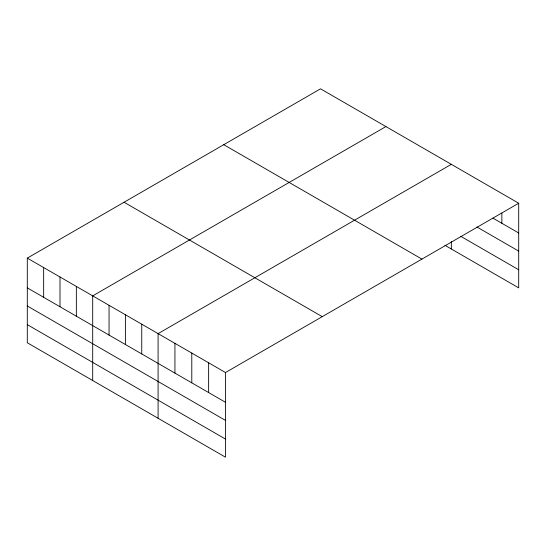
<?xml version="1.0" encoding="UTF-8"?>
<svg xmlns="http://www.w3.org/2000/svg" width="546" height="546" viewBox="0 0 546 546"><rect width="100%" height="100%" fill="white"/><g stroke="black" fill="none" stroke-linecap="round" stroke-linejoin="round"><path stroke-width="0.82" d="M518.7 203.235L320.522 88.821L27.3 258.115L27.3 342.765L225.478 457.179L225.478 372.529L518.7 203.235L518.7 287.885L444.922 245.29M385.92 126.576L92.697 295.871L92.697 380.521M451.324 164.332L158.094 333.626L158.094 418.277M493.065 218.195L518.7 232.992M476.951 227.006L518.7 251.105M460.844 236.37L518.7 269.772M223.758 144.69L421.935 259.104M124.065 202.245L322.242 316.66M27.3 258.115L225.478 372.529M27.3 287.872L225.478 402.286M27.3 305.985L225.478 420.4M27.3 324.645L225.478 439.066M501.856 213.063L501.856 223.266M451.324 241.578L451.324 248.983M208.633 362.803L208.633 392.56M191.789 353.078L191.789 382.835M174.938 343.352L174.938 373.109M141.748 324.188L141.748 353.945M125.396 314.749L125.396 344.506M109.05 305.31L109.05 335.067M76.351 286.432L76.351 316.189M59.999 276.993L59.999 306.75M43.653 267.554L43.653 297.311"/></g></svg>
